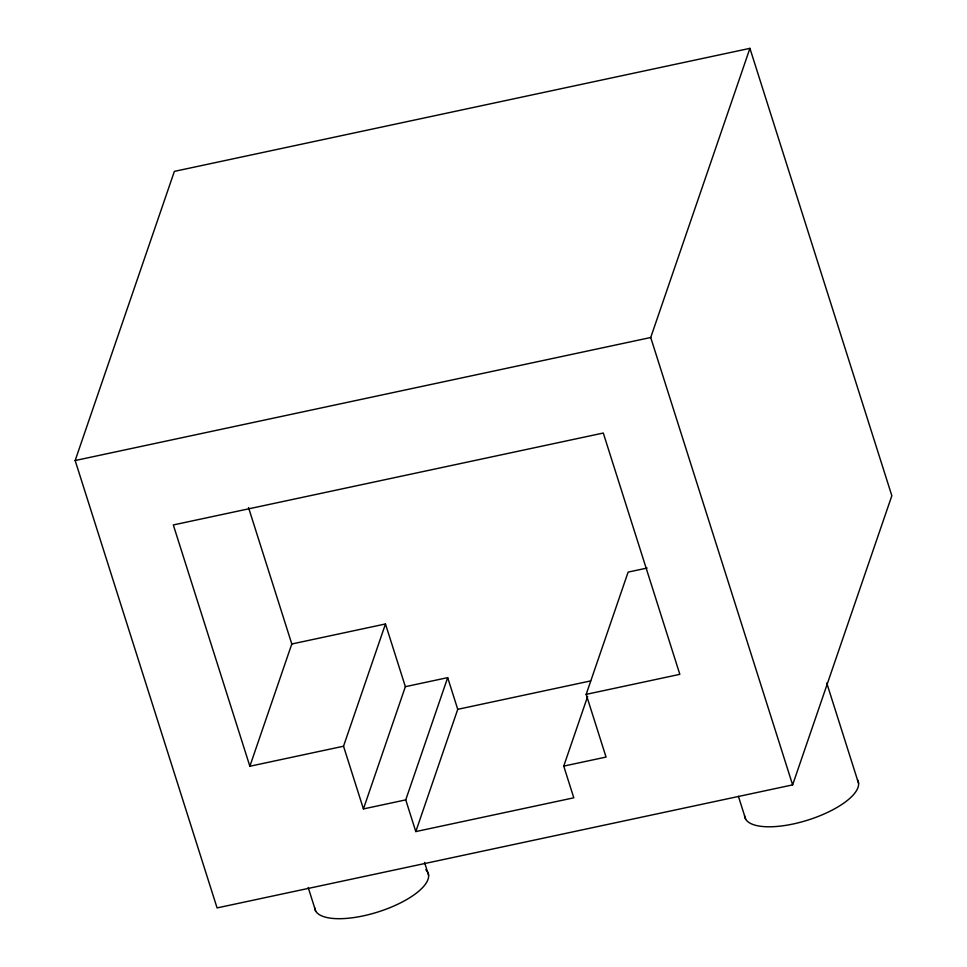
<?xml version="1.0" encoding="UTF-8"?>
<svg xmlns="http://www.w3.org/2000/svg" width="967" height="967" viewBox="0 0 967 967"><rect width="100%" height="100%" fill="white"/><g stroke="black" fill="none" stroke-linecap="round" stroke-linejoin="round"><path stroke-width="1.45" d="M75.16 460.534L174.374 171.377L749.921 48.35L891.84 495.733L792.626 784.89L217.079 907.916L75.16 460.534L650.718 337.507L749.921 48.35M291.804 643.998L385.47 623.969L343.527 746.222L249.861 766.251L291.804 643.998L248.519 507.542M405.366 686.679L447.685 677.637L405.741 799.878L363.423 808.932L405.366 686.679L385.47 623.969M587.634 696.458L563.737 766.106L573.794 797.811L415.798 831.584L457.742 709.331L447.685 677.637M563.737 766.106L606.055 757.064L586.171 694.366L628.115 572.113L647.141 568.04M457.742 709.331L590.632 680.925M586.171 694.366L679.837 674.337L603.287 433.035L173.311 524.948L249.861 766.251M826.761 683.053L858.587 783.415M650.718 337.507L792.626 784.89M738.401 796.3L745.678 819.23M405.741 799.878L415.798 831.584M424.525 862.419L428.623 875.316M343.527 746.222L363.423 808.932M308.195 887.501L315.701 911.144M425.782 869.696A59.458 21.504 -17.6 0 1 381.385 910.854A59.458 21.504 -17.6 0 1 314.565 907.566M857.463 779.837A59.458 21.504 -17.6 0 1 808.061 820.028A59.458 21.504 -17.6 0 1 744.542 815.664"/></g></svg>
